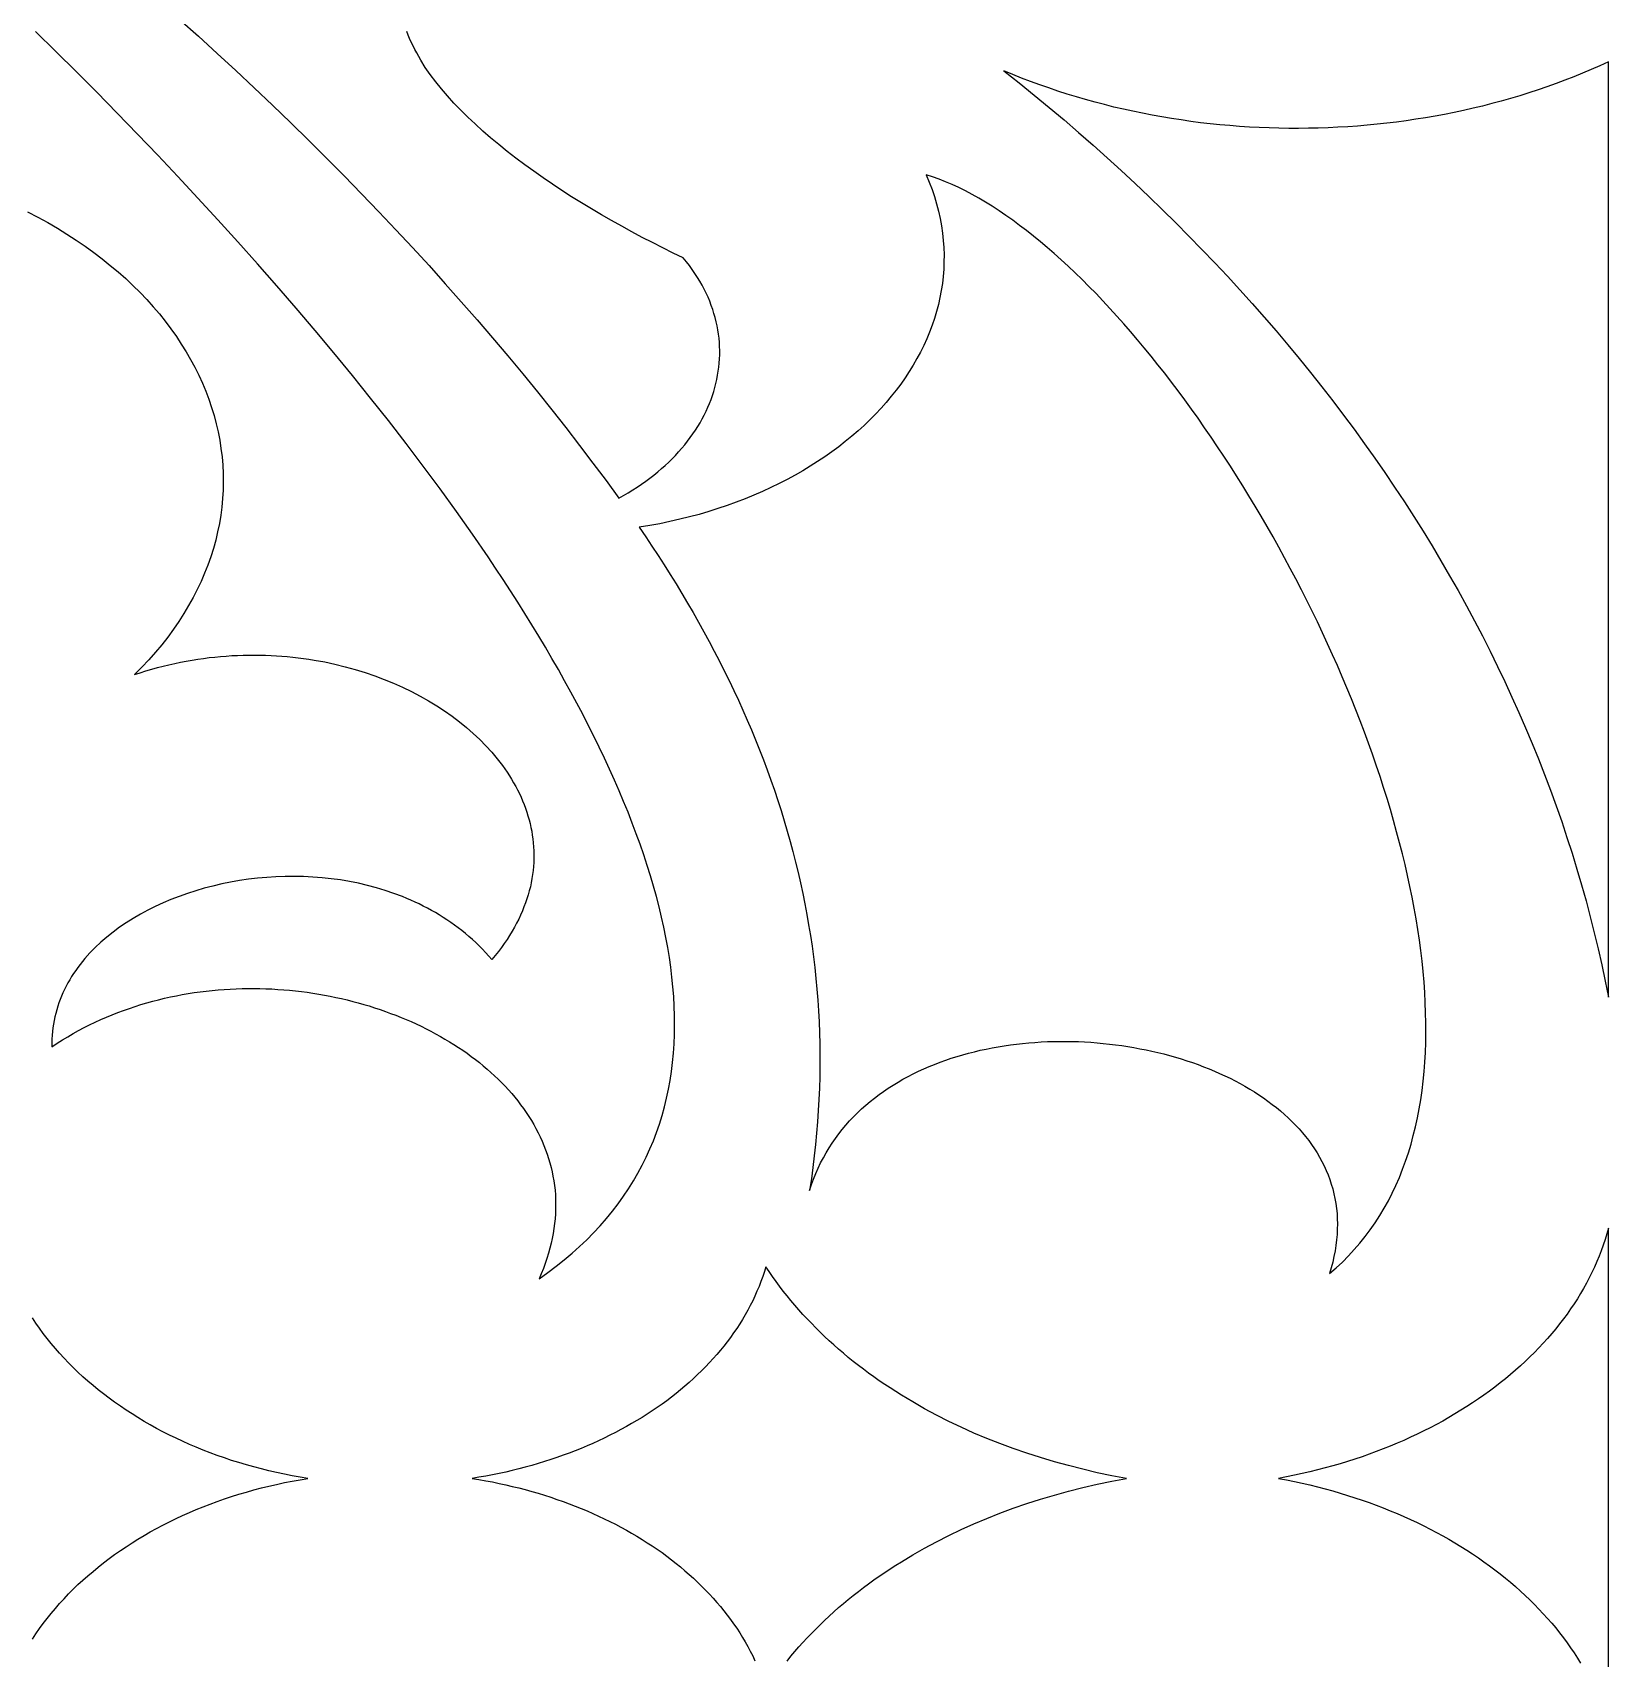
# Model space of a CAD drawing. Extents: x -4950 to -2150, y -1354 to 1346.
# Drawn here: x -2495.7 to -2349.8, y -539.9 to -389.5 of the extents above; entities that cross this region are included whole.
import ezdxf

# ---------------------------------------------------------------- set-up
doc = ezdxf.new("R2010")
doc.units = 0
doc.layers.add('LAYER_1', color=18, linetype='CONTINUOUS')

msp = doc.modelspace()

# ---------------------------------------------------------------- linework, layer by layer
at = {"layer": 'LAYER_1'}
for points in [[(-2496.13, -406.07), (-2495.18, -406.57), (-2494.25, -407.08), (-2493.35, -407.6), (-2492.48, -408.14), (-2491.62, -408.69), (-2490.8, -409.26), (-2490, -409.84), (-2489.22, -410.43), (-2488.47, -411.03), (-2487.74, -411.64), (-2487.04, -412.26), (-2486.37, -412.9), (-2485.72, -413.54), (-2485.09, -414.2), (-2484.5, -414.86), (-2483.92, -415.53), (-2483.38, -416.21), (-2482.86, -416.9), (-2482.36, -417.6), (-2481.9, -418.31), (-2481.45, -419.02), (-2481.04, -419.74), (-2480.65, -420.46), (-2480.29, -421.19), (-2479.95, -421.93), (-2479.64, -422.67), (-2479.36, -423.42), (-2479.1, -424.17), (-2478.87, -424.93), (-2478.67, -425.68), (-2478.5, -426.45), (-2478.35, -427.21), (-2478.23, -427.98), (-2478.13, -428.75), (-2478.07, -429.52), (-2478.03, -430.29), (-2478.02, -431.07), (-2478.04, -431.84), (-2478.08, -432.61), (-2478.15, -433.39), (-2478.25, -434.16), (-2478.38, -434.93), (-2478.54, -435.7), (-2478.72, -436.47), (-2478.93, -437.24), (-2479.17, -438), (-2479.44, -438.76), (-2479.74, -439.52), (-2480.07, -440.28), (-2480.42, -441.03), (-2480.8, -441.77), (-2481.22, -442.51), (-2481.66, -443.25), (-2482.13, -443.98), (-2482.63, -444.7), (-2483.15, -445.42), (-2483.71, -446.13), (-2484.3, -446.83), (-2484.91, -447.53), (-2485.56, -448.21), (-2486.23, -448.89), (-2485.7, -448.72), (-2485.17, -448.55), (-2484.64, -448.4), (-2484.1, -448.25), (-2483.57, -448.11), (-2483.04, -447.98), (-2482.51, -447.87), (-2481.98, -447.75), (-2481.44, -447.65), (-2480.91, -447.56), (-2480.38, -447.47), (-2479.85, -447.4), (-2479.33, -447.33), (-2478.8, -447.27), (-2478.27, -447.22), (-2477.75, -447.18), (-2477.22, -447.14), (-2476.7, -447.12), (-2476.18, -447.1), (-2475.66, -447.09), (-2475.14, -447.09), (-2474.63, -447.09), (-2474.12, -447.11), (-2473.6, -447.13), (-2473.1, -447.15), (-2472.59, -447.19), (-2472.09, -447.23), (-2471.58, -447.28), (-2471.08, -447.34), (-2470.59, -447.41), (-2470.1, -447.48), (-2469.61, -447.56), (-2468.63, -447.73), (-2467.68, -447.94), (-2466.73, -448.17), (-2465.8, -448.43), (-2464.89, -448.71), (-2464, -449.01), (-2463.12, -449.34), (-2462.26, -449.69), (-2461.42, -450.07), (-2460.6, -450.47), (-2459.8, -450.88), (-2459.02, -451.32), (-2458.27, -451.78), (-2457.54, -452.26), (-2456.84, -452.75), (-2456.16, -453.27), (-2455.5, -453.8), (-2454.88, -454.34), (-2454.28, -454.91), (-2453.71, -455.48), (-2453.17, -456.08), (-2452.67, -456.68), (-2452.42, -456.99), (-2452.19, -457.31), (-2451.96, -457.62), (-2451.75, -457.94), (-2451.54, -458.26), (-2451.34, -458.58), (-2451.15, -458.91), (-2450.96, -459.24), (-2450.79, -459.57), (-2450.62, -459.91), (-2450.46, -460.24), (-2450.32, -460.58), (-2450.18, -460.93), (-2450.05, -461.27), (-2449.93, -461.62), (-2449.82, -461.97), (-2449.72, -462.32), (-2449.63, -462.67), (-2449.55, -463.03), (-2449.48, -463.38), (-2449.42, -463.74), (-2449.37, -464.1), (-2449.33, -464.46), (-2449.3, -464.83), (-2449.28, -465.19), (-2449.27, -465.56), (-2449.27, -465.92), (-2449.29, -466.29), (-2449.31, -466.66), (-2449.35, -467.03), (-2449.39, -467.4), (-2449.45, -467.77), (-2449.52, -468.15), (-2449.6, -468.52), (-2449.7, -468.89), (-2449.8, -469.27), (-2449.92, -469.64), (-2450.05, -470.02), (-2450.19, -470.4), (-2450.34, -470.77), (-2450.5, -471.15), (-2450.68, -471.52), (-2450.87, -471.9), (-2451.07, -472.28), (-2451.29, -472.65), (-2451.52, -473.03), (-2451.76, -473.4), (-2452.01, -473.78), (-2452.28, -474.15), (-2452.56, -474.52), (-2452.85, -474.9), (-2453.16, -475.27), (-2453.45, -474.94), (-2453.74, -474.62), (-2454.04, -474.3), (-2454.34, -474), (-2454.65, -473.7), (-2454.97, -473.41), (-2455.29, -473.13), (-2455.61, -472.85), (-2455.95, -472.58), (-2456.28, -472.32), (-2456.62, -472.07), (-2456.97, -471.83), (-2457.32, -471.59), (-2457.67, -471.36), (-2458.03, -471.13), (-2458.39, -470.92), (-2458.76, -470.71), (-2459.13, -470.5), (-2459.51, -470.31), (-2459.89, -470.12), (-2460.27, -469.94), (-2460.65, -469.77), (-2461.04, -469.6), (-2461.43, -469.44), (-2462.23, -469.14), (-2463.03, -468.86), (-2463.84, -468.62), (-2464.67, -468.4), (-2465.5, -468.21), (-2466.33, -468.04), (-2467.17, -467.9), (-2468.02, -467.78), (-2468.87, -467.69), (-2469.73, -467.63), (-2470.58, -467.59), (-2471.44, -467.57), (-2472.29, -467.58), (-2473.14, -467.61), (-2473.99, -467.66), (-2474.84, -467.74), (-2475.68, -467.84), (-2476.52, -467.96), (-2477.34, -468.1), (-2478.16, -468.27), (-2478.98, -468.46), (-2479.78, -468.66), (-2480.57, -468.89), (-2481.34, -469.14), (-2482.11, -469.42), (-2482.86, -469.71), (-2483.59, -470.02), (-2484.31, -470.35), (-2485.01, -470.7), (-2485.69, -471.06), (-2486.36, -471.45), (-2487, -471.86), (-2487.62, -472.28), (-2488.22, -472.72), (-2488.79, -473.18), (-2489.34, -473.65), (-2489.86, -474.14), (-2490.36, -474.65), (-2490.83, -475.18), (-2491.26, -475.72), (-2491.47, -475.99), (-2491.67, -476.27), (-2491.87, -476.55), (-2492.05, -476.84), (-2492.23, -477.13), (-2492.39, -477.43), (-2492.55, -477.73), (-2492.71, -478.03), (-2492.85, -478.33), (-2492.98, -478.64), (-2493.11, -478.96), (-2493.23, -479.27), (-2493.33, -479.59), (-2493.43, -479.92), (-2493.52, -480.24), (-2493.6, -480.57), (-2493.67, -480.91), (-2493.73, -481.24), (-2493.78, -481.58), (-2493.82, -481.92), (-2493.85, -482.27), (-2493.87, -482.62), (-2493.88, -482.97), (-2493.87, -483.33), (-2493.39, -483.01), (-2492.9, -482.7), (-2492.4, -482.4), (-2491.9, -482.11), (-2491.4, -481.83), (-2490.89, -481.56), (-2490.38, -481.3), (-2489.86, -481.06), (-2489.34, -480.82), (-2488.82, -480.59), (-2488.3, -480.37), (-2487.77, -480.16), (-2487.24, -479.97), (-2486.7, -479.78), (-2486.17, -479.6), (-2485.63, -479.43), (-2485.09, -479.27), (-2484.55, -479.12), (-2484, -478.98), (-2483.46, -478.84), (-2482.91, -478.72), (-2482.36, -478.61), (-2481.81, -478.5), (-2481.26, -478.41), (-2480.71, -478.32), (-2480.15, -478.24), (-2479.6, -478.18), (-2479.05, -478.12), (-2478.49, -478.06), (-2477.94, -478.02), (-2477.38, -477.99), (-2476.83, -477.96), (-2476.27, -477.94), (-2475.72, -477.94), (-2475.17, -477.94), (-2474.62, -477.94), (-2474.07, -477.96), (-2473.52, -477.98), (-2472.97, -478.02), (-2472.42, -478.06), (-2471.88, -478.1), (-2471.33, -478.16), (-2470.79, -478.22), (-2470.25, -478.29), (-2469.72, -478.37), (-2469.18, -478.46), (-2468.65, -478.55), (-2468.12, -478.65), (-2467.6, -478.76), (-2467.07, -478.88), (-2466.55, -479), (-2466.04, -479.13), (-2465.52, -479.27), (-2465.01, -479.41), (-2464.51, -479.56), (-2464.01, -479.72), (-2463.51, -479.89), (-2463.02, -480.06), (-2462.53, -480.24), (-2462.05, -480.42), (-2461.57, -480.61), (-2461.09, -480.81), (-2460.63, -481.01), (-2460.16, -481.22), (-2459.7, -481.44), (-2459.25, -481.66), (-2458.81, -481.89), (-2458.37, -482.13), (-2457.93, -482.37), (-2457.5, -482.62), (-2457.08, -482.87), (-2456.67, -483.13), (-2456.26, -483.39), (-2455.86, -483.66), (-2455.46, -483.94), (-2455.07, -484.22), (-2454.69, -484.51), (-2454.32, -484.8), (-2453.96, -485.1), (-2453.6, -485.4), (-2453.25, -485.71), (-2452.91, -486.02), (-2452.58, -486.34), (-2452.25, -486.66), (-2451.94, -486.99), (-2451.63, -487.33), (-2451.33, -487.66), (-2451.04, -488.01), (-2450.77, -488.35), (-2450.5, -488.7), (-2450.24, -489.06), (-2449.99, -489.42), (-2449.74, -489.79), (-2449.51, -490.16), (-2449.29, -490.53), (-2449.08, -490.91), (-2448.88, -491.29), (-2448.7, -491.68), (-2448.52, -492.07), (-2448.35, -492.46), (-2448.2, -492.86), (-2448.05, -493.26), (-2447.92, -493.66), (-2447.8, -494.07), (-2447.69, -494.49), (-2447.59, -494.9), (-2447.51, -495.32), (-2447.43, -495.74), (-2447.37, -496.17), (-2447.32, -496.6), (-2447.29, -497.03), (-2447.27, -497.47), (-2447.26, -497.91), (-2447.26, -498.35), (-2447.28, -498.79), (-2447.31, -499.24), (-2447.36, -499.69), (-2447.42, -500.14), (-2447.49, -500.6), (-2447.58, -501.06), (-2447.68, -501.52), (-2447.79, -501.98), (-2447.92, -502.44), (-2448.07, -502.91), (-2448.23, -503.38), (-2448.4, -503.85), (-2448.6, -504.33), (-2448.8, -504.8), (-2447.99, -504.23), (-2447.22, -503.64), (-2446.47, -503.05), (-2445.74, -502.44), (-2445.05, -501.82), (-2444.39, -501.19), (-2443.75, -500.54), (-2443.14, -499.89), (-2442.56, -499.23), (-2442.01, -498.55), (-2441.48, -497.87), (-2440.99, -497.17), (-2440.51, -496.47), (-2440.07, -495.75), (-2439.65, -495.03), (-2439.25, -494.29), (-2438.88, -493.55), (-2438.54, -492.79), (-2438.22, -492.03), (-2437.93, -491.26), (-2437.66, -490.48), (-2437.41, -489.69), (-2437.19, -488.89), (-2437, -488.08), (-2436.82, -487.27), (-2436.67, -486.45), (-2436.55, -485.62), (-2436.44, -484.78), (-2436.36, -483.93), (-2436.3, -483.07), (-2436.27, -482.21), (-2436.25, -481.34), (-2436.26, -480.47), (-2436.29, -479.58), (-2436.34, -478.69), (-2436.41, -477.79), (-2436.5, -476.89), (-2436.61, -475.98), (-2436.74, -475.06), (-2436.89, -474.14), (-2437.06, -473.21), (-2437.26, -472.27), (-2437.47, -471.33), (-2437.69, -470.39), (-2437.94, -469.43), (-2438.21, -468.48), (-2438.49, -467.52), (-2438.79, -466.55), (-2439.11, -465.58), (-2439.45, -464.6), (-2439.8, -463.62), (-2440.17, -462.63), (-2440.56, -461.64), (-2440.97, -460.65), (-2441.39, -459.65), (-2441.82, -458.65), (-2442.28, -457.64), (-2442.74, -456.63), (-2443.23, -455.62), (-2443.72, -454.6), (-2444.24, -453.58), (-2444.76, -452.56), (-2445.3, -451.53), (-2445.86, -450.51), (-2446.43, -449.47), (-2447.01, -448.44), (-2447.61, -447.41), (-2448.21, -446.37), (-2448.83, -445.33), (-2449.47, -444.29), (-2450.11, -443.25), (-2450.77, -442.2), (-2451.44, -441.16), (-2452.12, -440.11), (-2452.82, -439.06), (-2453.52, -438.01), (-2454.96, -435.91), (-2456.44, -433.81), (-2457.96, -431.71), (-2459.51, -429.6), (-2461.1, -427.5), (-2462.73, -425.4), (-2464.38, -423.31), (-2466.07, -421.22), (-2467.78, -419.13), (-2469.52, -417.06), (-2471.28, -414.99), (-2473.06, -412.93), (-2474.86, -410.88), (-2476.68, -408.84), (-2478.51, -406.82), (-2480.36, -404.81), (-2482.22, -402.82), (-2484.08, -400.84), (-2485.96, -398.88), (-2487.84, -396.94), (-2489.72, -395.02), (-2491.61, -393.12), (-2493.5, -391.24), (-2495.38, -389.39)], [(-2482.07, -388.28), (-2480.32, -389.84), (-2478.58, -391.42), (-2476.86, -393.01), (-2475.15, -394.61), (-2473.45, -396.22), (-2471.77, -397.84), (-2470.11, -399.47), (-2468.46, -401.11), (-2466.83, -402.76), (-2465.22, -404.41), (-2463.63, -406.07), (-2462.06, -407.73), (-2460.51, -409.39), (-2458.98, -411.06), (-2457.48, -412.73), (-2455.99, -414.4), (-2454.53, -416.07), (-2453.1, -417.74), (-2451.69, -419.41), (-2450.31, -421.08), (-2448.95, -422.74), (-2447.62, -424.39), (-2446.32, -426.04), (-2445.05, -427.69), (-2443.81, -429.32), (-2442.6, -430.95), (-2441.42, -432.56), (-2440.98, -432.32), (-2440.55, -432.07), (-2440.13, -431.81), (-2439.72, -431.54), (-2439.32, -431.27), (-2438.93, -431), (-2438.55, -430.72), (-2438.18, -430.43), (-2437.82, -430.14), (-2437.47, -429.84), (-2437.13, -429.54), (-2436.8, -429.23), (-2436.49, -428.92), (-2436.18, -428.61), (-2435.88, -428.29), (-2435.6, -427.96), (-2435.32, -427.63), (-2435.06, -427.3), (-2434.81, -426.97), (-2434.56, -426.63), (-2434.33, -426.28), (-2434.11, -425.94), (-2433.9, -425.59), (-2433.7, -425.24), (-2433.52, -424.88), (-2433.34, -424.52), (-2433.18, -424.16), (-2433.02, -423.8), (-2432.88, -423.43), (-2432.75, -423.07), (-2432.63, -422.7), (-2432.52, -422.32), (-2432.43, -421.95), (-2432.34, -421.58), (-2432.27, -421.2), (-2432.21, -420.82), (-2432.16, -420.45), (-2432.12, -420.07), (-2432.09, -419.69), (-2432.08, -419.3), (-2432.08, -418.92), (-2432.09, -418.54), (-2432.11, -418.16), (-2432.14, -417.78), (-2432.19, -417.4), (-2432.25, -417.01), (-2432.32, -416.63), (-2432.4, -416.25), (-2432.5, -415.87), (-2432.61, -415.49), (-2432.73, -415.11), (-2432.86, -414.74), (-2433, -414.36), (-2433.16, -413.98), (-2433.33, -413.61), (-2433.52, -413.24), (-2433.71, -412.87), (-2433.92, -412.5), (-2434.14, -412.14), (-2434.38, -411.77), (-2434.63, -411.41), (-2434.89, -411.05), (-2435.16, -410.7), (-2435.45, -410.34), (-2436.4, -409.89), (-2437.35, -409.42), (-2438.3, -408.93), (-2439.26, -408.44), (-2440.2, -407.93), (-2441.15, -407.42), (-2442.09, -406.89), (-2443.03, -406.35), (-2443.95, -405.8), (-2444.87, -405.24), (-2445.78, -404.68), (-2446.68, -404.1), (-2447.56, -403.52), (-2448.43, -402.93), (-2449.29, -402.33), (-2450.12, -401.72), (-2450.94, -401.11), (-2451.74, -400.49), (-2452.52, -399.86), (-2453.28, -399.23), (-2454.01, -398.6), (-2454.72, -397.95), (-2455.4, -397.31), (-2456.05, -396.66), (-2456.68, -396.01), (-2457.27, -395.35), (-2457.83, -394.7), (-2458.36, -394.04), (-2458.86, -393.37), (-2459.32, -392.71), (-2459.74, -392.05), (-2459.93, -391.71), (-2460.12, -391.38), (-2460.3, -391.05), (-2460.46, -390.72), (-2460.62, -390.38), (-2460.77, -390.05), (-2460.9, -389.72), (-2461.03, -389.39)], [(-2349.84, -546.42), (-2349.84, -500.13), (-2349.99, -500.65), (-2350.15, -501.17), (-2350.32, -501.68), (-2350.51, -502.2), (-2350.7, -502.71), (-2350.91, -503.21), (-2351.14, -503.72), (-2351.37, -504.22), (-2351.62, -504.71), (-2351.88, -505.2), (-2352.15, -505.69), (-2352.43, -506.17), (-2352.72, -506.65), (-2353.03, -507.12), (-2353.34, -507.59), (-2353.67, -508.06), (-2354.01, -508.52), (-2354.36, -508.98), (-2354.72, -509.43), (-2355.09, -509.87), (-2355.48, -510.32), (-2355.87, -510.75), (-2356.27, -511.18), (-2356.69, -511.61), (-2357.11, -512.03), (-2357.54, -512.45), (-2357.99, -512.86), (-2358.44, -513.26), (-2358.9, -513.66), (-2359.38, -514.05), (-2359.86, -514.44), (-2360.35, -514.82), (-2360.85, -515.19), (-2361.36, -515.56), (-2361.88, -515.92), (-2362.41, -516.28), (-2362.95, -516.63), (-2363.49, -516.97), (-2364.05, -517.31), (-2364.61, -517.64), (-2365.18, -517.96), (-2365.76, -518.27), (-2366.35, -518.58), (-2366.94, -518.88), (-2367.55, -519.18), (-2368.16, -519.47), (-2368.78, -519.75), (-2369.4, -520.02), (-2370.04, -520.28), (-2370.68, -520.54), (-2371.33, -520.79), (-2371.98, -521.03), (-2372.64, -521.26), (-2373.31, -521.49), (-2373.99, -521.7), (-2374.67, -521.91), (-2375.36, -522.11), (-2376.06, -522.3), (-2376.76, -522.49), (-2377.47, -522.66), (-2378.18, -522.83), (-2378.9, -522.98), (-2379.63, -523.13), (-2380.36, -523.27), (-2379.63, -523.41), (-2378.9, -523.56), (-2378.18, -523.71), (-2377.47, -523.88), (-2376.76, -524.05), (-2376.06, -524.24), (-2375.36, -524.43), (-2374.67, -524.63), (-2373.99, -524.84), (-2373.31, -525.06), (-2372.64, -525.28), (-2371.98, -525.51), (-2371.33, -525.75), (-2370.68, -526), (-2370.04, -526.26), (-2369.4, -526.52), (-2368.78, -526.8), (-2368.16, -527.08), (-2367.55, -527.36), (-2366.94, -527.66), (-2366.35, -527.96), (-2365.76, -528.27), (-2365.18, -528.58), (-2364.61, -528.9), (-2364.05, -529.23), (-2363.49, -529.57), (-2362.95, -529.91), (-2362.41, -530.26), (-2361.88, -530.62), (-2361.36, -530.98), (-2360.85, -531.35), (-2360.35, -531.72), (-2359.86, -532.1), (-2359.38, -532.49), (-2358.9, -532.88), (-2358.44, -533.28), (-2357.99, -533.69), (-2357.54, -534.1), (-2357.11, -534.51), (-2356.69, -534.93), (-2356.27, -535.36), (-2355.87, -535.79), (-2355.48, -536.23), (-2355.09, -536.67), (-2354.72, -537.11), (-2354.36, -537.57), (-2354.01, -538.02), (-2353.67, -538.48), (-2353.34, -538.95), (-2353.03, -539.42), (-2352.72, -539.89), (-2352.43, -540.37)], [(-2425.85, -540.17), (-2425.5, -539.73), (-2425.14, -539.3), (-2424.76, -538.87), (-2424.39, -538.45), (-2424, -538.03), (-2423.6, -537.62), (-2423.2, -537.21), (-2422.79, -536.81), (-2422.38, -536.41), (-2421.95, -536.01), (-2421.52, -535.62), (-2421.08, -535.23), (-2420.63, -534.85), (-2420.18, -534.47), (-2419.72, -534.1), (-2419.25, -533.74), (-2418.78, -533.37), (-2418.3, -533.02), (-2417.81, -532.66), (-2417.31, -532.32), (-2416.81, -531.97), (-2416.31, -531.64), (-2415.79, -531.3), (-2415.27, -530.98), (-2414.21, -530.34), (-2413.13, -529.72), (-2412.02, -529.13), (-2410.89, -528.55), (-2409.74, -528), (-2408.57, -527.48), (-2407.37, -526.97), (-2406.16, -526.49), (-2404.93, -526.03), (-2403.67, -525.6), (-2402.4, -525.19), (-2401.11, -524.81), (-2399.81, -524.45), (-2398.48, -524.11), (-2397.15, -523.81), (-2395.79, -523.52), (-2394.43, -523.27), (-2395.79, -523.02), (-2397.15, -522.74), (-2398.48, -522.43), (-2399.81, -522.09), (-2401.11, -521.74), (-2402.4, -521.35), (-2403.67, -520.94), (-2404.93, -520.51), (-2406.16, -520.05), (-2407.37, -519.57), (-2408.57, -519.07), (-2409.74, -518.54), (-2410.89, -517.99), (-2412.02, -517.41), (-2413.13, -516.82), (-2414.21, -516.2), (-2415.27, -515.56), (-2415.79, -515.24), (-2416.31, -514.9), (-2416.81, -514.57), (-2417.31, -514.23), (-2417.81, -513.88), (-2418.3, -513.53), (-2418.78, -513.17), (-2419.25, -512.81), (-2419.72, -512.44), (-2420.18, -512.07), (-2420.63, -511.69), (-2421.08, -511.31), (-2421.52, -510.92), (-2421.95, -510.53), (-2422.38, -510.14), (-2422.79, -509.73), (-2423.2, -509.33), (-2423.6, -508.92), (-2424, -508.51), (-2424.39, -508.09), (-2424.76, -507.67), (-2425.14, -507.24), (-2425.5, -506.81), (-2425.85, -506.37), (-2426.2, -505.94), (-2426.54, -505.49), (-2426.87, -505.04), (-2427.19, -504.59), (-2427.5, -504.14), (-2427.81, -503.68), (-2427.95, -504.14), (-2428.1, -504.6), (-2428.27, -505.06), (-2428.44, -505.51), (-2428.63, -505.95), (-2428.82, -506.4), (-2429.03, -506.84), (-2429.25, -507.28), (-2429.48, -507.71), (-2429.72, -508.14), (-2429.97, -508.56), (-2430.23, -508.98), (-2430.5, -509.4), (-2430.79, -509.81), (-2431.08, -510.22), (-2431.38, -510.62), (-2431.69, -511.02), (-2432.01, -511.41), (-2432.34, -511.8), (-2432.68, -512.18), (-2433.02, -512.56), (-2433.38, -512.94), (-2433.75, -513.31), (-2434.12, -513.67), (-2434.5, -514.03), (-2434.9, -514.39), (-2435.3, -514.73), (-2435.71, -515.08), (-2436.12, -515.42), (-2436.55, -515.75), (-2436.98, -516.08), (-2437.42, -516.4), (-2437.87, -516.71), (-2438.33, -517.02), (-2438.79, -517.33), (-2439.26, -517.62), (-2439.74, -517.92), (-2440.23, -518.2), (-2440.72, -518.48), (-2441.22, -518.76), (-2441.73, -519.02), (-2442.24, -519.28), (-2442.76, -519.54), (-2443.29, -519.79), (-2443.82, -520.03), (-2444.36, -520.26), (-2444.9, -520.49), (-2445.46, -520.71), (-2446.01, -520.93), (-2446.58, -521.13), (-2447.14, -521.33), (-2447.72, -521.53), (-2448.3, -521.71), (-2448.88, -521.89), (-2449.47, -522.07), (-2450.07, -522.23), (-2450.67, -522.39), (-2451.27, -522.54), (-2451.88, -522.68), (-2452.49, -522.81), (-2453.11, -522.94), (-2453.73, -523.06), (-2454.36, -523.17), (-2454.99, -523.27), (-2454.36, -523.37), (-2453.73, -523.48), (-2453.11, -523.6), (-2452.49, -523.73), (-2451.88, -523.86), (-2451.27, -524.01), (-2450.67, -524.15), (-2450.07, -524.31), (-2449.47, -524.48), (-2448.88, -524.65), (-2448.3, -524.83), (-2447.72, -525.01), (-2447.14, -525.21), (-2446.58, -525.41), (-2446.01, -525.61), (-2445.46, -525.83), (-2444.9, -526.05), (-2444.36, -526.28), (-2443.82, -526.51), (-2443.29, -526.75), (-2442.76, -527), (-2442.24, -527.26), (-2441.73, -527.52), (-2441.22, -527.79), (-2440.72, -528.06), (-2440.23, -528.34), (-2439.74, -528.63), (-2439.26, -528.92), (-2438.79, -529.22), (-2438.33, -529.52), (-2437.87, -529.83), (-2437.42, -530.14), (-2436.98, -530.47), (-2436.55, -530.79), (-2436.12, -531.13), (-2435.71, -531.46), (-2435.3, -531.81), (-2434.9, -532.16), (-2434.5, -532.51), (-2434.12, -532.87), (-2433.75, -533.23), (-2433.38, -533.6), (-2433.02, -533.98), (-2432.68, -534.36), (-2432.34, -534.74), (-2432.01, -535.13), (-2431.69, -535.52), (-2431.38, -535.92), (-2431.08, -536.32), (-2430.79, -536.73), (-2430.5, -537.14), (-2430.23, -537.56), (-2429.97, -537.98), (-2429.72, -538.4), (-2429.48, -538.83), (-2429.25, -539.26), (-2429.03, -539.7), (-2428.82, -540.14)], [(-2495.67, -538.13), (-2495.35, -537.64), (-2495.02, -537.16), (-2494.67, -536.69), (-2494.31, -536.22), (-2493.94, -535.76), (-2493.55, -535.3), (-2493.16, -534.85), (-2492.75, -534.4), (-2492.33, -533.96), (-2491.9, -533.53), (-2491.46, -533.1), (-2491.01, -532.69), (-2490.54, -532.27), (-2490.07, -531.87), (-2489.59, -531.47), (-2489.09, -531.08), (-2488.58, -530.69), (-2488.07, -530.32), (-2487.54, -529.95), (-2487.01, -529.59), (-2486.46, -529.23), (-2485.91, -528.89), (-2485.35, -528.55), (-2484.77, -528.22), (-2484.19, -527.9), (-2483.6, -527.59), (-2483, -527.28), (-2482.39, -526.99), (-2481.78, -526.7), (-2481.15, -526.42), (-2480.52, -526.15), (-2479.88, -525.89), (-2479.23, -525.64), (-2478.58, -525.4), (-2477.91, -525.17), (-2477.24, -524.94), (-2476.57, -524.73), (-2475.88, -524.53), (-2475.19, -524.33), (-2474.49, -524.15), (-2473.79, -523.98), (-2473.08, -523.82), (-2472.36, -523.66), (-2471.64, -523.52), (-2470.91, -523.39), (-2470.18, -523.27), (-2470.91, -523.15), (-2471.64, -523.02), (-2472.36, -522.88), (-2473.08, -522.73), (-2473.79, -522.56), (-2474.49, -522.39), (-2475.19, -522.21), (-2475.88, -522.01), (-2476.57, -521.81), (-2477.24, -521.6), (-2477.91, -521.38), (-2478.58, -521.14), (-2479.23, -520.9), (-2479.88, -520.65), (-2480.52, -520.39), (-2481.15, -520.12), (-2481.78, -519.84), (-2482.39, -519.56), (-2483, -519.26), (-2483.6, -518.96), (-2484.19, -518.64), (-2484.77, -518.32), (-2485.35, -517.99), (-2485.91, -517.65), (-2486.46, -517.31), (-2487.01, -516.95), (-2487.54, -516.59), (-2488.07, -516.22), (-2488.58, -515.85), (-2489.09, -515.46), (-2489.59, -515.07), (-2490.07, -514.67), (-2490.54, -514.27), (-2491.01, -513.86), (-2491.46, -513.44), (-2491.9, -513.01), (-2492.33, -512.58), (-2492.75, -512.14), (-2493.16, -511.69), (-2493.55, -511.24), (-2493.94, -510.79), (-2494.31, -510.32), (-2494.67, -509.85), (-2495.02, -509.38), (-2495.35, -508.9), (-2495.67, -508.41)]]:
    msp.add_lwpolyline(points, dxfattribs=at)
for points in [[(-2405.78, -393.02), (-2404.36, -394.15), (-2402.97, -395.29), (-2401.58, -396.43), (-2400.22, -397.58), (-2398.87, -398.74), (-2397.53, -399.91), (-2396.22, -401.09), (-2394.92, -402.27), (-2393.63, -403.47), (-2392.36, -404.67), (-2391.11, -405.88), (-2389.88, -407.09), (-2388.66, -408.32), (-2387.46, -409.55), (-2386.27, -410.79), (-2385.1, -412.03), (-2383.95, -413.29), (-2382.82, -414.55), (-2381.7, -415.82), (-2380.6, -417.09), (-2379.51, -418.37), (-2378.45, -419.66), (-2377.4, -420.96), (-2376.37, -422.26), (-2375.35, -423.57), (-2374.35, -424.88), (-2373.37, -426.2), (-2372.41, -427.53), (-2371.46, -428.87), (-2370.54, -430.2), (-2369.63, -431.55), (-2368.73, -432.9), (-2367.86, -434.26), (-2367, -435.62), (-2366.16, -436.99), (-2365.34, -438.37), (-2364.54, -439.75), (-2363.75, -441.13), (-2362.99, -442.52), (-2362.24, -443.92), (-2361.51, -445.32), (-2360.79, -446.73), (-2360.1, -448.14), (-2359.42, -449.55), (-2358.77, -450.97), (-2358.13, -452.4), (-2357.51, -453.83), (-2356.9, -455.26), (-2356.32, -456.7), (-2355.75, -458.14), (-2355.21, -459.59), (-2354.68, -461.04), (-2354.17, -462.5), (-2353.68, -463.96), (-2353.21, -465.42), (-2352.76, -466.89), (-2352.33, -468.36), (-2351.92, -469.83), (-2351.52, -471.31), (-2351.15, -472.79), (-2350.79, -474.27), (-2350.45, -475.76), (-2350.14, -477.25), (-2349.84, -478.75), (-2349.84, -392.2), (-2350.63, -392.57), (-2351.43, -392.92), (-2352.24, -393.26), (-2353.05, -393.59), (-2353.87, -393.91), (-2354.69, -394.22), (-2355.53, -394.52), (-2356.36, -394.8), (-2357.2, -395.08), (-2358.05, -395.34), (-2358.9, -395.6), (-2359.76, -395.84), (-2360.62, -396.07), (-2361.49, -396.29), (-2362.36, -396.5), (-2363.24, -396.7), (-2364.11, -396.89), (-2365, -397.06), (-2365.88, -397.23), (-2366.77, -397.38), (-2367.66, -397.52), (-2368.56, -397.65), (-2369.45, -397.77), (-2370.35, -397.88), (-2371.25, -397.98), (-2372.16, -398.07), (-2373.06, -398.14), (-2373.97, -398.21), (-2374.88, -398.26), (-2375.79, -398.3), (-2376.69, -398.33), (-2377.6, -398.35), (-2378.52, -398.36), (-2379.43, -398.36), (-2380.34, -398.34), (-2381.25, -398.32), (-2382.16, -398.28), (-2383.07, -398.23), (-2383.97, -398.17), (-2384.88, -398.1), (-2385.79, -398.02), (-2386.69, -397.93), (-2387.59, -397.83), (-2388.5, -397.71), (-2389.39, -397.58), (-2390.29, -397.45), (-2391.18, -397.3), (-2392.07, -397.14), (-2392.96, -396.96), (-2393.85, -396.78), (-2394.73, -396.59), (-2395.61, -396.38), (-2396.48, -396.16), (-2397.35, -395.93), (-2398.22, -395.69), (-2399.08, -395.44), (-2399.93, -395.18), (-2400.78, -394.91), (-2401.63, -394.62), (-2402.47, -394.33), (-2403.31, -394.02), (-2404.14, -393.7), (-2404.96, -393.37)], [(-2375.66, -504.32), (-2375.05, -503.79), (-2374.46, -503.25), (-2373.9, -502.68), (-2373.36, -502.1), (-2372.84, -501.51), (-2372.35, -500.89), (-2371.88, -500.26), (-2371.43, -499.62), (-2371, -498.95), (-2370.59, -498.28), (-2370.21, -497.59), (-2369.85, -496.88), (-2369.51, -496.16), (-2369.19, -495.42), (-2368.89, -494.67), (-2368.61, -493.91), (-2368.35, -493.14), (-2368.11, -492.35), (-2367.9, -491.55), (-2367.7, -490.74), (-2367.52, -489.92), (-2367.36, -489.08), (-2367.21, -488.24), (-2367.09, -487.38), (-2366.99, -486.51), (-2366.9, -485.63), (-2366.83, -484.75), (-2366.78, -483.85), (-2366.75, -482.95), (-2366.73, -482.03), (-2366.74, -481.11), (-2366.76, -480.18), (-2366.79, -479.24), (-2366.84, -478.3), (-2366.91, -477.34), (-2366.99, -476.38), (-2367.09, -475.42), (-2367.21, -474.44), (-2367.34, -473.47), (-2367.49, -472.48), (-2367.65, -471.49), (-2367.82, -470.5), (-2368.01, -469.5), (-2368.21, -468.5), (-2368.43, -467.49), (-2368.66, -466.48), (-2368.91, -465.47), (-2369.17, -464.45), (-2369.44, -463.44), (-2369.72, -462.41), (-2370.02, -461.39), (-2370.33, -460.37), (-2370.65, -459.34), (-2370.98, -458.32), (-2371.33, -457.29), (-2371.69, -456.26), (-2372.05, -455.23), (-2372.43, -454.21), (-2372.82, -453.18), (-2373.22, -452.16), (-2373.63, -451.13), (-2374.05, -450.11), (-2374.48, -449.09), (-2374.92, -448.07), (-2375.37, -447.06), (-2375.83, -446.04), (-2376.3, -445.03), (-2376.78, -444.03), (-2377.26, -443.03), (-2377.76, -442.03), (-2378.26, -441.04), (-2378.77, -440.05), (-2379.29, -439.07), (-2379.81, -438.09), (-2380.34, -437.12), (-2380.88, -436.15), (-2381.43, -435.2), (-2381.98, -434.25), (-2382.54, -433.3), (-2383.11, -432.36), (-2383.68, -431.44), (-2384.25, -430.52), (-2384.83, -429.6), (-2385.42, -428.7), (-2386.01, -427.81), (-2386.61, -426.92), (-2387.21, -426.05), (-2387.82, -425.18), (-2388.43, -424.33), (-2389.04, -423.48), (-2389.66, -422.65), (-2390.28, -421.83), (-2390.9, -421.02), (-2391.53, -420.23), (-2392.16, -419.44), (-2392.79, -418.67), (-2393.42, -417.91), (-2394.06, -417.16), (-2394.7, -416.43), (-2395.34, -415.72), (-2395.98, -415.01), (-2396.62, -414.32), (-2397.26, -413.65), (-2397.91, -412.99), (-2398.55, -412.35), (-2399.19, -411.72), (-2399.84, -411.11), (-2400.48, -410.52), (-2401.13, -409.94), (-2401.77, -409.38), (-2402.41, -408.84), (-2403.05, -408.32), (-2403.69, -407.81), (-2404.33, -407.33), (-2404.96, -406.86), (-2405.6, -406.41), (-2406.23, -405.98), (-2406.86, -405.57), (-2407.49, -405.18), (-2408.11, -404.81), (-2408.73, -404.47), (-2409.35, -404.14), (-2409.96, -403.84), (-2410.57, -403.55), (-2411.18, -403.29), (-2411.78, -403.05), (-2412.38, -402.84), (-2412.97, -402.65), (-2412.69, -403.32), (-2412.43, -404), (-2412.21, -404.67), (-2412.01, -405.35), (-2411.83, -406.02), (-2411.68, -406.7), (-2411.56, -407.37), (-2411.46, -408.04), (-2411.39, -408.72), (-2411.34, -409.39), (-2411.32, -410.05), (-2411.33, -410.72), (-2411.35, -411.38), (-2411.41, -412.05), (-2411.48, -412.7), (-2411.58, -413.36), (-2411.7, -414.01), (-2411.85, -414.66), (-2412.02, -415.3), (-2412.21, -415.94), (-2412.43, -416.57), (-2412.66, -417.2), (-2412.92, -417.83), (-2413.2, -418.44), (-2413.5, -419.06), (-2413.83, -419.66), (-2414.17, -420.26), (-2414.54, -420.85), (-2414.92, -421.44), (-2415.33, -422.02), (-2415.76, -422.59), (-2416.2, -423.15), (-2416.67, -423.71), (-2417.15, -424.25), (-2417.66, -424.79), (-2418.18, -425.32), (-2418.72, -425.84), (-2419.28, -426.35), (-2419.86, -426.85), (-2420.46, -427.34), (-2421.07, -427.81), (-2421.7, -428.28), (-2422.35, -428.74), (-2423.02, -429.18), (-2423.7, -429.62), (-2424.4, -430.04), (-2425.11, -430.45), (-2425.85, -430.85), (-2426.59, -431.23), (-2427.35, -431.6), (-2428.13, -431.96), (-2428.92, -432.31), (-2429.73, -432.64), (-2430.55, -432.95), (-2431.39, -433.25), (-2432.24, -433.54), (-2433.1, -433.81), (-2433.98, -434.07), (-2434.87, -434.31), (-2435.78, -434.53), (-2436.69, -434.74), (-2437.62, -434.94), (-2438.56, -435.11), (-2439.52, -435.27), (-2438.93, -436.14), (-2438.35, -437.01), (-2437.78, -437.88), (-2437.21, -438.75), (-2436.66, -439.63), (-2436.12, -440.51), (-2435.58, -441.39), (-2435.06, -442.28), (-2434.54, -443.16), (-2434.04, -444.05), (-2433.54, -444.95), (-2433.05, -445.84), (-2432.58, -446.74), (-2432.11, -447.64), (-2431.66, -448.54), (-2431.21, -449.45), (-2430.78, -450.36), (-2430.35, -451.27), (-2429.94, -452.18), (-2429.53, -453.1), (-2429.14, -454.02), (-2428.76, -454.94), (-2428.39, -455.86), (-2428.03, -456.79), (-2427.68, -457.72), (-2427.34, -458.66), (-2427.02, -459.6), (-2426.7, -460.54), (-2426.4, -461.48), (-2426.11, -462.42), (-2425.83, -463.37), (-2425.56, -464.33), (-2425.3, -465.28), (-2425.06, -466.24), (-2424.82, -467.2), (-2424.6, -468.17), (-2424.39, -469.14), (-2424.2, -470.11), (-2424.02, -471.08), (-2423.85, -472.06), (-2423.69, -473.05), (-2423.54, -474.03), (-2423.41, -475.02), (-2423.29, -476.01), (-2423.18, -477.01), (-2423.09, -478.01), (-2423.01, -479.01), (-2422.94, -480.02), (-2422.89, -481.03), (-2422.85, -482.04), (-2422.82, -483.06), (-2422.81, -484.08), (-2422.81, -485.1), (-2422.83, -486.13), (-2422.86, -487.16), (-2422.9, -488.2), (-2422.96, -489.24), (-2423.03, -490.28), (-2423.11, -491.33), (-2423.21, -492.38), (-2423.33, -493.43), (-2423.46, -494.49), (-2423.6, -495.56), (-2423.76, -496.62), (-2423.58, -496.09), (-2423.39, -495.57), (-2423.19, -495.06), (-2422.97, -494.57), (-2422.74, -494.08), (-2422.49, -493.6), (-2422.23, -493.14), (-2421.96, -492.69), (-2421.67, -492.24), (-2421.37, -491.81), (-2421.06, -491.39), (-2420.74, -490.98), (-2420.4, -490.58), (-2420.06, -490.19), (-2419.7, -489.81), (-2419.33, -489.45), (-2418.96, -489.09), (-2418.57, -488.74), (-2418.17, -488.4), (-2417.76, -488.08), (-2417.34, -487.76), (-2416.91, -487.46), (-2416.48, -487.16), (-2416.03, -486.88), (-2415.58, -486.6), (-2415.12, -486.34), (-2414.65, -486.08), (-2414.17, -485.84), (-2413.69, -485.6), (-2413.2, -485.38), (-2412.7, -485.16), (-2412.2, -484.96), (-2411.69, -484.76), (-2411.17, -484.57), (-2410.65, -484.4), (-2410.12, -484.23), (-2409.59, -484.07), (-2409.05, -483.93), (-2408.51, -483.79), (-2407.97, -483.66), (-2407.42, -483.54), (-2406.86, -483.43), (-2406.31, -483.33), (-2405.75, -483.24), (-2405.18, -483.16), (-2404.62, -483.09), (-2404.05, -483.03), (-2403.48, -482.97), (-2402.91, -482.93), (-2402.34, -482.89), (-2401.76, -482.86), (-2401.19, -482.85), (-2400.61, -482.84), (-2400.04, -482.84), (-2399.46, -482.84), (-2398.88, -482.86), (-2398.31, -482.89), (-2397.73, -482.92), (-2397.16, -482.97), (-2396.59, -483.02), (-2396.01, -483.08), (-2395.45, -483.15), (-2394.88, -483.23), (-2394.31, -483.31), (-2393.75, -483.41), (-2393.19, -483.51), (-2392.63, -483.62), (-2392.08, -483.74), (-2391.53, -483.87), (-2390.99, -484), (-2390.45, -484.15), (-2389.91, -484.3), (-2389.38, -484.46), (-2388.85, -484.63), (-2388.33, -484.8), (-2387.82, -484.98), (-2387.31, -485.18), (-2386.8, -485.38), (-2386.31, -485.58), (-2385.82, -485.8), (-2385.34, -486.02), (-2384.86, -486.25), (-2384.39, -486.49), (-2383.93, -486.73), (-2383.48, -486.99), (-2383.04, -487.25), (-2382.6, -487.51), (-2382.18, -487.79), (-2381.76, -488.07), (-2381.35, -488.36), (-2380.96, -488.66), (-2380.57, -488.96), (-2380.19, -489.27), (-2379.83, -489.59), (-2379.47, -489.92), (-2379.13, -490.25), (-2378.79, -490.59), (-2378.47, -490.93), (-2378.16, -491.29), (-2377.87, -491.65), (-2377.58, -492.01), (-2377.31, -492.39), (-2377.05, -492.77), (-2376.81, -493.15), (-2376.58, -493.55), (-2376.36, -493.95), (-2376.16, -494.35), (-2375.97, -494.77), (-2375.79, -495.19), (-2375.63, -495.61), (-2375.49, -496.04), (-2375.36, -496.48), (-2375.25, -496.93), (-2375.15, -497.38), (-2375.07, -497.83), (-2375.01, -498.3), (-2374.96, -498.77), (-2374.94, -499.24), (-2374.92, -499.72), (-2374.93, -500.21), (-2374.96, -500.71), (-2375, -501.2), (-2375.06, -501.71), (-2375.14, -502.22), (-2375.24, -502.74), (-2375.36, -503.26), (-2375.5, -503.79)]]:
    msp.add_lwpolyline(points, close=True, dxfattribs=at)

doc.saveas('drawing.dxf')
